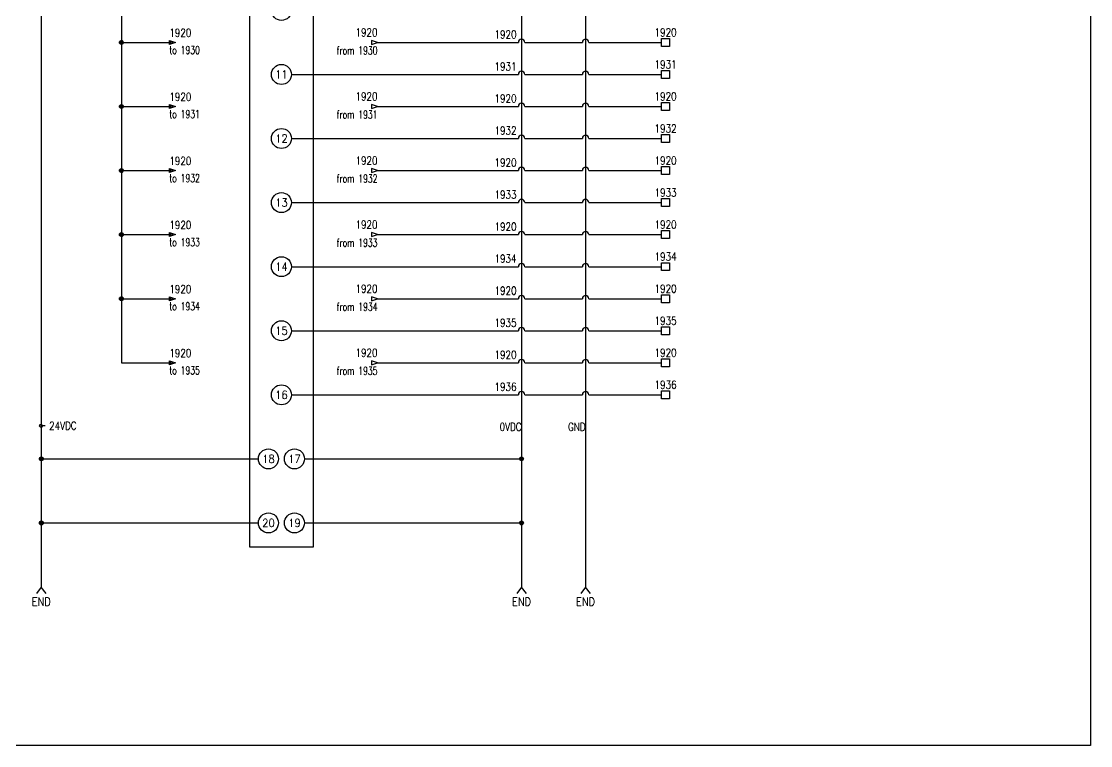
# Model space of a CAD drawing. Header units: inches. Extents: x 0 to 33.9, y 0 to 22.6.
# Drawn here: x 17.19 to 33.89, y 0.02 to 11.33 of the extents above; entities that cross this region are included whole.
import ezdxf
from ezdxf.enums import TextEntityAlignment as Align

# ---------------------------------------------------------------- set-up
doc = ezdxf.new("R2010")
doc.units = ezdxf.units.IN
doc.header["$LTSCALE"] = 0.5
doc.header["$MEASUREMENT"] = 0
for name, color, linetype in [('DESC', 150, 'Continuous'), ('MISC', 7, 'Continuous'), ('SYMS', 7, 'Continuous'), ('TAGS', 150, 'Continuous'), ('TERMS', 123, 'Continuous'), ('WIRENO', 72, 'Continuous'), ('WIREREF', 52, 'Continuous'), ('WIREREF_DEST', 52, 'Continuous'), ('WIRES', 7, 'Continuous'), ('XREF', 7, 'Continuous')]:
    doc.layers.add(name, color=color, linetype=linetype)
doc.layers.add('VIEWPORTS', color=10, linetype='Continuous', plot=False)
doc.styles.add('WD', font='romans.shx')

# ---------------------------------------------------------------- blocks, each defined once
blk = doc.blocks.new('WD_WNV')
at = {"linetype": 'Continuous', "style": 'WD', "width": 0.8}
blk.add_attdef('WIRENO', text='', height=0.125, dxfattribs=at).set_placement((-0.05, 0), align=Align.MIDDLE_RIGHT)
at = {"style": 'WD', "flags": 1}
for tag, p in [('W01USER', (-0.062, 0.094)), ('W02USER', (-0.062, 0.086)), ('W03USER', (-0.062, 0.078)), ('W04USER', (-0.062, 0.07)), ('W05USER', (-0.062, 0.062)), ('W06USER', (-0.062, 0.055)), ('W07USER', (-0.062, 0.047)), ('W08USER', (-0.062, 0.039)), ('W09USER', (-0.062, 0.031)), ('W10USER', (-0.062, 0.023))]:
    blk.add_attdef(tag, text='', height=0.005, dxfattribs=at).set_placement(p, align=Align.CENTER)
blk = doc.blocks.new('HA1X4Y')
for p, q in [((0, 0), (-0.075, -0.1)), ((0.075, -0.1), (0, 0))]:
    blk.add_line(p, q)
at = {"style": 'WD', "flags": 1}
blk.add_attdef('X2TERM01', (0, 0), '', height=0.01, dxfattribs=at)
at = {"style": 'WD', "width": 0.9}
blk.add_attdef('DESC1', text='', height=0.125, dxfattribs=at).set_placement((0, -0.2906), align=Align.CENTER)
blk.add_attdef('DESC2', text='', height=0.125, dxfattribs=at).set_placement((0, -0.3406), align=Align.TOP_CENTER)
blk = doc.blocks.new('PLCIO_5233')
at = {"layer": 'SYMS'}
for p, q in [((0.5, 0.5), (-0.5, 0.5)), ((-0.5, 0.5), (-0.5, -17.375)), ((0.5, -17.375), (0.5, 0.5)), ((-0.5, -17.375), (0.5, -17.375))]:
    blk.add_line(p, q, dxfattribs=at)
for centre in [(0, 0), (0, -1), (0, -2), (0, -3), (0, -4), (0, -5), (0, -6), (0, -7), (0, -8), (0, -9), (0, -10), (0, -11), (0, -12), (0, -13), (0, -14), (0, -15), (-0.203, -16), (0.203, -16), (-0.203, -17), (0.203, -17)]:
    blk.add_circle(centre, 0.156, dxfattribs=at)
at = {"layer": 'SYMS', "style": 'WD'}
for tag, width, p in [('INST', 0.8, (0, 1.482)), ('LOC', 0.8, (0, 1.312)), ('MFG', 0.8, (0, 1.156)), ('CAT', 0.9, (0, 1)), ('DESC', 0.8, (0, 0.53))]:
    blk.add_attdef(tag, text='', height=0.125, dxfattribs=dict(at, width=width)).set_placement(p, align=Align.CENTER)
at = {"layer": 'SYMS', "linetype": 'Continuous', "style": 'WD', "flags": 9}
blk.add_attdef('ASSYCODE', text='', height=0.01, dxfattribs=at).set_placement((0.23, 1.071), align=Align.CENTER)
at = {"layer": 'SYMS', "style": 'WD'}
for tag, p in [('LINE1', (0, 0.844)), ('LINE2', (0, 0.688)), ('TAG', (0, 0.322))]:
    blk.add_attdef(tag, text='', height=0.125, dxfattribs=at).set_placement(p, align=Align.CENTER)
at = {"layer": 'SYMS', "style": 'WD', "width": 0.9}
for tag, p in [('TERM01', (0, 0)), ('TERM02', (0, -1)), ('TERM03', (0, -2)), ('TERM04', (0, -3)), ('TERM05', (0, -4)), ('TERM06', (0, -5)), ('TERM07', (0, -6)), ('TERM08', (0, -7)), ('TERM09', (0, -8)), ('TERM10', (0, -9)), ('TERM11', (0, -10)), ('TERM12', (0, -11)), ('TERM13', (0, -12)), ('TERM14', (0, -13)), ('TERM15', (0, -14)), ('TERM16', (0, -15)), ('TERM17L', (-0.203, -16)), ('TERM17R', (0.203, -16)), ('TERM18L', (-0.203, -17)), ('TERM18R', (0.203, -17))]:
    blk.add_attdef(tag, text='', height=0.125, dxfattribs=at).set_placement(p, align=Align.MIDDLE_CENTER)
at = {"layer": 'SYMS', "style": 'WD', "flags": 1}
for tag, p in [('X1TERM01', (0.156, 0)), ('X1TERM02', (0.156, -1)), ('X1TERM03', (0.156, -2)), ('X1TERM04', (0.156, -3)), ('X1TERM05', (0.156, -4)), ('X1TERM06', (0.156, -5)), ('X1TERM07', (0.156, -6)), ('X1TERM08', (0.156, -7)), ('X1TERM09', (0.156, -8)), ('X1TERM10', (0.156, -9)), ('X1TERM11', (0.156, -10)), ('X1TERM12', (0.156, -11)), ('X1TERM13', (0.156, -12)), ('X1TERM14', (0.156, -13)), ('X1TERM15', (0.156, -14)), ('X1TERM16', (0.156, -15)), ('X4TERM17L', (-0.359, -16)), ('X1TERM17R', (0.359, -16)), ('X4TERM18L', (-0.359, -17)), ('X1TERM18R', (0.359, -17))]:
    blk.add_attdef(tag, p, '', height=0.01, dxfattribs=at)
at = {"layer": 'SYMS', "style": 'WD', "width": 0.9}
for tag, p in [('TERMDESC01', (0.625, -0.062)), ('TERMDESC17R', (0.625, -16.062)), ('TERMDESC18R', (0.625, -17.062))]:
    blk.add_attdef(tag, text='', height=0.125, dxfattribs=at).set_placement(p, align=Align.TOP_LEFT)
for tag, p in [('TERMDESC02', (-0.625, -1.062)), ('TERMDESC03', (-0.625, -2.062)), ('TERMDESC04', (-0.625, -3.062)), ('TERMDESC05', (-0.625, -4.062)), ('TERMDESC06', (-0.625, -5.062)), ('TERMDESC07', (-0.625, -6.062)), ('TERMDESC08', (-0.625, -7.062)), ('TERMDESC09', (-0.625, -8.062)), ('TERMDESC10', (-0.625, -9.062)), ('TERMDESC11', (-0.625, -10.062)), ('TERMDESC12', (-0.625, -11.062)), ('TERMDESC13', (-0.625, -12.062)), ('TERMDESC14', (-0.625, -13.062)), ('TERMDESC15', (-0.625, -14.062)), ('TERMDESC16', (-0.625, -15.062)), ('TERMDESC17L', (-0.625, -16.062)), ('TERMDESC18L', (-0.625, -17.062))]:
    blk.add_attdef(tag, text='', height=0.125, dxfattribs=at).set_placement(p, align=Align.TOP_RIGHT)
blk = doc.blocks.new('WDDOT')
for radius in [0.03, 0.0187, 0.00929]:
    blk.add_circle((0, 0), radius)
blk = doc.blocks.new('HA1S1')
for points in [[(0, 0), (0, 0.031), (0.094, 0), (0, -0.031), (0, 0)], [(0.011, 0.016), (0.011, -0.016), (0.058, 0), (0.011, 0.016)]]:
    blk.add_lwpolyline(points)
at = {"style": 'WD', "width": 0.8, "flags": 8}
blk.add_attdef('WIRENO', (0, 0.087), '', height=0.125, dxfattribs=at)
at = {"style": 'WD', "flags": 1}
for tag, p in [('SIGCODE', (-0.02, 0.047)), ('X4TERM01', (0, 0))]:
    blk.add_attdef(tag, p, '', height=0.01, dxfattribs=at)
at = {"style": 'WD', "width": 0.7}
for tag, p in [('XREF', (0, -0.181)), ('DESC1', (0, -0.356))]:
    blk.add_attdef(tag, p, '', height=0.125, dxfattribs=at)
blk = doc.blocks.new('HA1D3')
blk.add_lwpolyline([(-0.094, 0), (-0.094, -0.031), (0, 0), (-0.094, 0.031), (-0.094, 0)])
at = {"style": 'WD', "width": 0.8, "flags": 8}
blk.add_attdef('WIRENO', text='', height=0.125, dxfattribs=at).set_placement((0, 0.094), align=Align.RIGHT)
at = {"style": 'WD', "flags": 1}
blk.add_attdef('SIGCODE', text='', height=0.01, dxfattribs=at).set_placement((-0.02, 0.047), align=Align.RIGHT)
blk.add_attdef('X1TERM01', (0, 0), '', height=0.01, dxfattribs=at)
at = {"style": 'WD', "width": 0.7}
for tag, p in [('XREF', (0, -0.188)), ('DESC1', (0, -0.375))]:
    blk.add_attdef(tag, text='', height=0.125, dxfattribs=at).set_placement(p, align=Align.RIGHT)
blk = doc.blocks.new('HT0W01')
for p, q in [((-0.062, 0.062), (0.062, 0.062)), ((-0.062, -0.062), (-0.062, 0.062)), ((0.062, 0.062), (0.062, -0.062)), ((0.062, -0.062), (-0.062, -0.062))]:
    blk.add_line(p, q)
at = {"style": 'WD'}
for tag, p, width in [('INST', (0.062, 0.42), 0.7), ('LOC', (0.062, 0.25), 0.7), ('DESC1', (0.05, -0.385), 0.8)]:
    blk.add_attdef(tag, p, '', height=0.125, dxfattribs=dict(at, width=width))
at = {"linetype": 'Continuous', "style": 'WD', "width": 0.8, "flags": 8}
blk.add_attdef('WIRENO', text='', height=0.125, dxfattribs=at).set_placement((0, 0.094), align=Align.CENTER)
at = {"style": 'WD', "flags": 1}
for tag, p, height in [('X4TERM01', (-0.062, 0), 0.0125), ('X4TERMDESC01', (-0.055, -0.023), 0.025), ('X2TERMDESC01', (-0.006, 0.029), 0.025), ('STRIPSEQ', (0, 0), 0.00125), ('X2TERM01', (0, 0.062), 0.0125), ('X1TERMDESC01', (0.039, 0.007), 0.025), ('X1TERM01', (0.062, 0), 0.0125), ('LINKTERM', (0, -0.002), 0.00125), ('X8TERM01', (0, -0.062), 0.0125), ('X8TERMDESC01', (0, -0.054), 0.025)]:
    blk.add_attdef(tag, p, '', height=height, dxfattribs=at)
at = {"linetype": 'Continuous', "style": 'WD'}
for tag, p, height, width, flags in [('TAGSTRIP', (0.05, -0.229), 0.125, 0.9, 8), ('CAT', (0.213, -0.406), 0.109, 0.8, 1), ('DESC2', (0.05, -0.541), 0.125, 0.8, 8), ('DESC3', (0.05, -0.698), 0.125, 0.8, 8)]:
    blk.add_attdef(tag, p, '', height=height, dxfattribs=dict(at, width=width, flags=flags))
at = {"linetype": 'Continuous', "style": 'WD', "width": 0.8, "flags": 1}
blk.add_attdef('MFG', text='', height=0.109, dxfattribs=at).set_placement((0.088, -0.406), align=Align.RIGHT)
at = {"style": 'WD', "width": 0.7, "flags": 1}
blk.add_attdef('ASSYCODE', (0.062, -0.281), '', height=0.01, dxfattribs=at)
blk = doc.blocks.new('WD_WNH')
at = {"linetype": 'Continuous', "style": 'WD', "width": 0.8}
blk.add_attdef('WIRENO', text='', height=0.125, dxfattribs=at).set_placement((0, 0.062), align=Align.CENTER)
at = {"style": 'WD', "flags": 1}
for tag, p in [('W01USER', (0, 0.078)), ('W02USER', (0, 0.07)), ('W03USER', (0, 0.062)), ('W04USER', (0, 0.055)), ('W05USER', (0, 0.047)), ('W06USER', (0, 0.039)), ('W07USER', (0, 0.031)), ('W08USER', (0, 0.023)), ('W09USER', (0, 0.016)), ('W10USER', (0, 0.008))]:
    blk.add_attdef(tag, text='', height=0.005, dxfattribs=at).set_placement(p, align=Align.CENTER)

msp = doc.modelspace()

# ---------------------------------------------------------------- linework, layer by layer
at = {"layer": 'VIEWPORTS'}
msp.add_lwpolyline([(0.025, 22.562), (33.888, 22.562), (33.888, 0.025), (0.025, 0.025)], close=True, dxfattribs=at)
at = {"layer": 'WIRENO'}
msp.add_lwpolyline([(17.561, 5.017), (17.526, 5.016), (17.51, 5.031), (17.479, 5.031), (17.464, 5.015), (17.48, 5), (17.511, 5), (17.518, 5.008)], dxfattribs=at)
at = {"layer": 'WIRES'}
for p, q in [((17.5, 21.5), (17.5, 2.5)), ((25, 21.5), (25, 2.5)), ((26, 21.5), (26, 2.5)), ((18.75, 21), (18.75, 6)), ((18.75, 11), (19.5, 11)), ((22.75, 11), (24.95, 11)), ((25.05, 11), (25.95, 11)), ((26.05, 11), (27.188, 11)), ((21.406, 10.5), (24.95, 10.5)), ((25.05, 10.5), (25.95, 10.5)), ((26.05, 10.5), (27.188, 10.5)), ((18.75, 10), (19.5, 10)), ((22.75, 10), (24.95, 10)), ((25.05, 10), (25.95, 10)), ((26.05, 10), (27.188, 10)), ((21.406, 9.5), (24.95, 9.5)), ((25.05, 9.5), (25.95, 9.5)), ((26.05, 9.5), (27.188, 9.5)), ((18.75, 9), (19.5, 9)), ((22.75, 9), (24.95, 9)), ((25.05, 9), (25.95, 9)), ((26.05, 9), (27.188, 9)), ((21.406, 8.5), (24.95, 8.5)), ((25.05, 8.5), (25.95, 8.5)), ((26.05, 8.5), (27.188, 8.5)), ((18.75, 8), (19.5, 8)), ((22.75, 8), (24.95, 8)), ((25.05, 8), (25.95, 8)), ((26.05, 8), (27.188, 8)), ((21.406, 7.5), (24.95, 7.5)), ((25.05, 7.5), (25.95, 7.5)), ((26.05, 7.5), (27.188, 7.5)), ((18.75, 7), (19.5, 7)), ((22.75, 7), (24.95, 7)), ((25.05, 7), (25.95, 7)), ((26.05, 7), (27.188, 7)), ((21.406, 6.5), (24.95, 6.5)), ((25.05, 6.5), (25.95, 6.5)), ((26.05, 6.5), (27.188, 6.5)), ((18.75, 6), (19.5, 6)), ((22.75, 6), (24.95, 6)), ((25.05, 6), (25.95, 6)), ((26.05, 6), (27.188, 6)), ((21.406, 5.5), (24.95, 5.5)), ((25.05, 5.5), (25.95, 5.5)), ((26.05, 5.5), (27.188, 5.5)), ((17.5, 4.5), (20.891, 4.5)), ((21.609, 4.5), (25, 4.5)), ((17.5, 3.5), (20.891, 3.5)), ((21.609, 3.5), (25, 3.5))]:
    msp.add_line(p, q, dxfattribs=at)
for centre in [(25, 11), (26, 11), (25, 10.5), (26, 10.5), (25, 10), (26, 10), (25, 9.5), (26, 9.5), (25, 9), (26, 9), (25, 8.5), (26, 8.5), (25, 8), (26, 8), (25, 7.5), (26, 7.5), (25, 7), (26, 7), (25, 6.5), (26, 6.5), (25, 6), (26, 6), (25, 5.5), (26, 5.5)]:
    msp.add_arc(centre, 0.05, 0, 180, dxfattribs=at)

# ---------------------------------------------------------------- block references
at = {"layer": 'SYMS'}
ref = msp.add_blockref('PLCIO_5233', (21.25, 20.5), dxfattribs=at)
ref.add_attrib('TERM01', '1', dxfattribs={"layer": 'TERMS', "height": 0.125, "style": 'WD', "width": 0.9}).set_placement((21.25, 20.5), align=Align.MIDDLE_CENTER)
ref.add_attrib('CAT', 'BMXDDI1602H', dxfattribs={"layer": 'MISC', "height": 0.125, "style": 'WD', "width": 0.9}).set_placement((21.25, 21.5), align=Align.CENTER)
ref.add_attrib('TAG', 'PLC1921', dxfattribs={"layer": 'TAGS', "height": 0.125, "style": 'WD'}).set_placement((21.25, 20.822), align=Align.CENTER)
ref.add_attrib('LINE1', 'RACK 0', dxfattribs={"layer": 'MISC', "height": 0.125, "style": 'WD'}).set_placement((21.25, 21.344), align=Align.CENTER)
ref.add_attrib('DESC', '16CH DISCRETE INPUT MODULE', dxfattribs={"layer": 'DESC', "height": 0.125, "style": 'WD', "width": 0.8}).set_placement((21.25, 21.03), align=Align.CENTER)
ref.add_attrib('LINE2', 'SLOT 7', dxfattribs={"layer": 'MISC', "height": 0.125, "style": 'WD'}).set_placement((21.25, 21.188), align=Align.CENTER)
ref.add_attrib('MFG', 'MODICON', dxfattribs={"layer": 'MISC', "height": 0.125, "style": 'WD', "width": 0.8}).set_placement((21.25, 21.656), align=Align.CENTER)
ref.add_attrib('TERM02', '2', dxfattribs={"layer": 'TERMS', "height": 0.125, "style": 'WD', "width": 0.9}).set_placement((21.25, 19.5), align=Align.MIDDLE_CENTER)
ref.add_attrib('TERM03', '3', dxfattribs={"layer": 'TERMS', "height": 0.125, "style": 'WD', "width": 0.9}).set_placement((21.25, 18.5), align=Align.MIDDLE_CENTER)
ref.add_attrib('TERM04', '4', dxfattribs={"layer": 'TERMS', "height": 0.125, "style": 'WD', "width": 0.9}).set_placement((21.25, 17.5), align=Align.MIDDLE_CENTER)
ref.add_attrib('TERM05', '5', dxfattribs={"layer": 'TERMS', "height": 0.125, "style": 'WD', "width": 0.9}).set_placement((21.25, 16.5), align=Align.MIDDLE_CENTER)
ref.add_attrib('TERM06', '6', dxfattribs={"layer": 'TERMS', "height": 0.125, "style": 'WD', "width": 0.9}).set_placement((21.25, 15.5), align=Align.MIDDLE_CENTER)
ref.add_attrib('TERM07', '7', dxfattribs={"layer": 'TERMS', "height": 0.125, "style": 'WD', "width": 0.9}).set_placement((21.25, 14.5), align=Align.MIDDLE_CENTER)
ref.add_attrib('TERM08', '8', dxfattribs={"layer": 'TERMS', "height": 0.125, "style": 'WD', "width": 0.9}).set_placement((21.25, 13.5), align=Align.MIDDLE_CENTER)
ref.add_attrib('TERM09', '9', dxfattribs={"layer": 'TERMS', "height": 0.125, "style": 'WD', "width": 0.9}).set_placement((21.25, 12.5), align=Align.MIDDLE_CENTER)
ref.add_attrib('TERM10', '10', dxfattribs={"layer": 'TERMS', "height": 0.125, "style": 'WD', "width": 0.9}).set_placement((21.25, 11.5), align=Align.MIDDLE_CENTER)
ref.add_attrib('TERM11', '11', dxfattribs={"layer": 'TERMS', "height": 0.125, "style": 'WD', "width": 0.9}).set_placement((21.25, 10.5), align=Align.MIDDLE_CENTER)
ref.add_attrib('TERM12', '12', dxfattribs={"layer": 'TERMS', "height": 0.125, "style": 'WD', "width": 0.9}).set_placement((21.25, 9.5), align=Align.MIDDLE_CENTER)
ref.add_attrib('TERM13', '13', dxfattribs={"layer": 'TERMS', "height": 0.125, "style": 'WD', "width": 0.9}).set_placement((21.25, 8.5), align=Align.MIDDLE_CENTER)
ref.add_attrib('TERM14', '14', dxfattribs={"layer": 'TERMS', "height": 0.125, "style": 'WD', "width": 0.9}).set_placement((21.25, 7.5), align=Align.MIDDLE_CENTER)
ref.add_attrib('TERM15', '15', dxfattribs={"layer": 'TERMS', "height": 0.125, "style": 'WD', "width": 0.9}).set_placement((21.25, 6.5), align=Align.MIDDLE_CENTER)
ref.add_attrib('TERM16', '16', dxfattribs={"layer": 'TERMS', "height": 0.125, "style": 'WD', "width": 0.9}).set_placement((21.25, 5.5), align=Align.MIDDLE_CENTER)
ref.add_attrib('TERM17L', '18', dxfattribs={"layer": 'TERMS', "height": 0.125, "style": 'WD', "width": 0.9}).set_placement((21.047, 4.5), align=Align.MIDDLE_CENTER)
ref.add_attrib('TERM17R', '17', dxfattribs={"layer": 'TERMS', "height": 0.125, "style": 'WD', "width": 0.9}).set_placement((21.453, 4.5), align=Align.MIDDLE_CENTER)
ref.add_attrib('TERM18L', '20', dxfattribs={"layer": 'TERMS', "height": 0.125, "style": 'WD', "width": 0.9}).set_placement((21.047, 3.5), align=Align.MIDDLE_CENTER)
ref.add_attrib('TERM18R', '19', dxfattribs={"layer": 'TERMS', "height": 0.125, "style": 'WD', "width": 0.9}).set_placement((21.453, 3.5), align=Align.MIDDLE_CENTER)
ref = msp.add_blockref('HA1S1', (19.5, 11), dxfattribs=at)
ref.add_attrib('WIRENO', '1920', (19.5, 11.088), dxfattribs={"layer": 'WIREREF', "height": 0.125, "style": 'WD', "width": 0.8, "flags": 8})
ref.add_attrib('XREF', 'to 1930', (19.5, 10.819), dxfattribs={"layer": 'XREF', "height": 0.125, "style": 'WD', "width": 0.7})
ref = msp.add_blockref('HA1D3', (22.75, 11), dxfattribs=at)
ref.add_attrib('WIRENO', '1920', dxfattribs={"layer": 'WIREREF_DEST', "height": 0.125, "style": 'WD', "width": 0.8, "flags": 8}).set_placement((22.75, 11.094), align=Align.RIGHT)
ref.add_attrib('XREF', 'from 1930', dxfattribs={"layer": 'XREF', "height": 0.125, "style": 'WD', "width": 0.7}).set_placement((22.75, 10.812), align=Align.RIGHT)
ref = msp.add_blockref('HT0W01', (27.25, 11), dxfattribs=at)
ref.add_attrib('WIRENO', '1920', dxfattribs={"layer": 'WIREREF', "linetype": 'Continuous', "height": 0.125, "style": 'WD', "width": 0.8, "flags": 8}).set_placement((27.25, 11.094), align=Align.CENTER)
for p in [(18.75, 11), (18.75, 10), (18.75, 9), (18.75, 8), (18.75, 7), (17.5, 4.5), (25, 4.5), (17.5, 3.5), (25, 3.5)]:
    msp.add_blockref('WDDOT', p, dxfattribs=at)
ref = msp.add_blockref('HT0W01', (27.25, 10.5), dxfattribs=at)
ref.add_attrib('WIRENO', '1931', dxfattribs={"layer": 'WIREREF', "linetype": 'Continuous', "height": 0.125, "style": 'WD', "width": 0.8, "flags": 8}).set_placement((27.25, 10.594), align=Align.CENTER)
ref = msp.add_blockref('HA1S1', (19.5, 10), dxfattribs=at)
ref.add_attrib('WIRENO', '1920', (19.5, 10.088), dxfattribs={"layer": 'WIREREF', "height": 0.125, "style": 'WD', "width": 0.8, "flags": 8})
ref.add_attrib('XREF', 'to 1931', (19.5, 9.819), dxfattribs={"layer": 'XREF', "height": 0.125, "style": 'WD', "width": 0.7})
ref = msp.add_blockref('HA1D3', (22.75, 10), dxfattribs=at)
ref.add_attrib('WIRENO', '1920', dxfattribs={"layer": 'WIREREF_DEST', "height": 0.125, "style": 'WD', "width": 0.8, "flags": 8}).set_placement((22.75, 10.094), align=Align.RIGHT)
ref.add_attrib('XREF', 'from 1931', dxfattribs={"layer": 'XREF', "height": 0.125, "style": 'WD', "width": 0.7}).set_placement((22.75, 9.812), align=Align.RIGHT)
ref = msp.add_blockref('HT0W01', (27.25, 10), dxfattribs=at)
ref.add_attrib('WIRENO', '1920', dxfattribs={"layer": 'WIREREF', "linetype": 'Continuous', "height": 0.125, "style": 'WD', "width": 0.8, "flags": 8}).set_placement((27.25, 10.094), align=Align.CENTER)
ref = msp.add_blockref('HT0W01', (27.25, 9.5), dxfattribs=at)
ref.add_attrib('WIRENO', '1932', dxfattribs={"layer": 'WIREREF', "linetype": 'Continuous', "height": 0.125, "style": 'WD', "width": 0.8, "flags": 8}).set_placement((27.25, 9.594), align=Align.CENTER)
ref = msp.add_blockref('HA1S1', (19.5, 9), dxfattribs=at)
ref.add_attrib('WIRENO', '1920', (19.5, 9.088), dxfattribs={"layer": 'WIREREF', "height": 0.125, "style": 'WD', "width": 0.8, "flags": 8})
ref.add_attrib('XREF', 'to 1932', (19.5, 8.819), dxfattribs={"layer": 'XREF', "height": 0.125, "style": 'WD', "width": 0.7})
ref = msp.add_blockref('HA1D3', (22.75, 9), dxfattribs=at)
ref.add_attrib('WIRENO', '1920', dxfattribs={"layer": 'WIREREF_DEST', "height": 0.125, "style": 'WD', "width": 0.8, "flags": 8}).set_placement((22.75, 9.094), align=Align.RIGHT)
ref.add_attrib('XREF', 'from 1932', dxfattribs={"layer": 'XREF', "height": 0.125, "style": 'WD', "width": 0.7}).set_placement((22.75, 8.812), align=Align.RIGHT)
ref = msp.add_blockref('HT0W01', (27.25, 9), dxfattribs=at)
ref.add_attrib('WIRENO', '1920', dxfattribs={"layer": 'WIREREF', "linetype": 'Continuous', "height": 0.125, "style": 'WD', "width": 0.8, "flags": 8}).set_placement((27.25, 9.094), align=Align.CENTER)
ref = msp.add_blockref('HT0W01', (27.25, 8.5), dxfattribs=at)
ref.add_attrib('WIRENO', '1933', dxfattribs={"layer": 'WIREREF', "linetype": 'Continuous', "height": 0.125, "style": 'WD', "width": 0.8, "flags": 8}).set_placement((27.25, 8.594), align=Align.CENTER)
ref = msp.add_blockref('HA1S1', (19.5, 8), dxfattribs=at)
ref.add_attrib('WIRENO', '1920', (19.5, 8.088), dxfattribs={"layer": 'WIREREF', "height": 0.125, "style": 'WD', "width": 0.8, "flags": 8})
ref.add_attrib('XREF', 'to 1933', (19.5, 7.819), dxfattribs={"layer": 'XREF', "height": 0.125, "style": 'WD', "width": 0.7})
ref = msp.add_blockref('HA1D3', (22.75, 8), dxfattribs=at)
ref.add_attrib('WIRENO', '1920', dxfattribs={"layer": 'WIREREF_DEST', "height": 0.125, "style": 'WD', "width": 0.8, "flags": 8}).set_placement((22.75, 8.094), align=Align.RIGHT)
ref.add_attrib('XREF', 'from 1933', dxfattribs={"layer": 'XREF', "height": 0.125, "style": 'WD', "width": 0.7}).set_placement((22.75, 7.812), align=Align.RIGHT)
ref = msp.add_blockref('HT0W01', (27.25, 8), dxfattribs=at)
ref.add_attrib('WIRENO', '1920', dxfattribs={"layer": 'WIREREF', "linetype": 'Continuous', "height": 0.125, "style": 'WD', "width": 0.8, "flags": 8}).set_placement((27.25, 8.094), align=Align.CENTER)
ref = msp.add_blockref('HT0W01', (27.25, 7.5), dxfattribs=at)
ref.add_attrib('WIRENO', '1934', dxfattribs={"layer": 'WIREREF', "linetype": 'Continuous', "height": 0.125, "style": 'WD', "width": 0.8, "flags": 8}).set_placement((27.25, 7.594), align=Align.CENTER)
ref = msp.add_blockref('HA1S1', (19.5, 7), dxfattribs=at)
ref.add_attrib('WIRENO', '1920', (19.5, 7.088), dxfattribs={"layer": 'WIREREF', "height": 0.125, "style": 'WD', "width": 0.8, "flags": 8})
ref.add_attrib('XREF', 'to 1934', (19.5, 6.819), dxfattribs={"layer": 'XREF', "height": 0.125, "style": 'WD', "width": 0.7})
ref = msp.add_blockref('HA1D3', (22.75, 7), dxfattribs=at)
ref.add_attrib('WIRENO', '1920', dxfattribs={"layer": 'WIREREF_DEST', "height": 0.125, "style": 'WD', "width": 0.8, "flags": 8}).set_placement((22.75, 7.094), align=Align.RIGHT)
ref.add_attrib('XREF', 'from 1934', dxfattribs={"layer": 'XREF', "height": 0.125, "style": 'WD', "width": 0.7}).set_placement((22.75, 6.812), align=Align.RIGHT)
ref = msp.add_blockref('HT0W01', (27.25, 7), dxfattribs=at)
ref.add_attrib('WIRENO', '1920', dxfattribs={"layer": 'WIREREF', "linetype": 'Continuous', "height": 0.125, "style": 'WD', "width": 0.8, "flags": 8}).set_placement((27.25, 7.094), align=Align.CENTER)
ref = msp.add_blockref('HT0W01', (27.25, 6.5), dxfattribs=at)
ref.add_attrib('WIRENO', '1935', dxfattribs={"layer": 'WIREREF', "linetype": 'Continuous', "height": 0.125, "style": 'WD', "width": 0.8, "flags": 8}).set_placement((27.25, 6.594), align=Align.CENTER)
ref = msp.add_blockref('HA1S1', (19.5, 6), dxfattribs=at)
ref.add_attrib('WIRENO', '1920', (19.5, 6.088), dxfattribs={"layer": 'WIREREF', "height": 0.125, "style": 'WD', "width": 0.8, "flags": 8})
ref.add_attrib('XREF', 'to 1935', (19.5, 5.819), dxfattribs={"layer": 'XREF', "height": 0.125, "style": 'WD', "width": 0.7})
ref = msp.add_blockref('HA1D3', (22.75, 6), dxfattribs=at)
ref.add_attrib('WIRENO', '1920', dxfattribs={"layer": 'WIREREF_DEST', "height": 0.125, "style": 'WD', "width": 0.8, "flags": 8}).set_placement((22.75, 6.094), align=Align.RIGHT)
ref.add_attrib('XREF', 'from 1935', dxfattribs={"layer": 'XREF', "height": 0.125, "style": 'WD', "width": 0.7}).set_placement((22.75, 5.812), align=Align.RIGHT)
ref = msp.add_blockref('HT0W01', (27.25, 6), dxfattribs=at)
ref.add_attrib('WIRENO', '1920', dxfattribs={"layer": 'WIREREF', "linetype": 'Continuous', "height": 0.125, "style": 'WD', "width": 0.8, "flags": 8}).set_placement((27.25, 6.094), align=Align.CENTER)
ref = msp.add_blockref('HT0W01', (27.25, 5.5), dxfattribs=at)
ref.add_attrib('WIRENO', '1936', dxfattribs={"layer": 'WIREREF', "linetype": 'Continuous', "height": 0.125, "style": 'WD', "width": 0.8, "flags": 8}).set_placement((27.25, 5.594), align=Align.CENTER)
ref = msp.add_blockref('HA1X4Y', (17.5, 2.5), dxfattribs=at)
ref.add_attrib('DESC1', 'END', dxfattribs={"layer": 'DESC', "height": 0.125, "style": 'WD', "width": 0.9}).set_placement((17.5, 2.209), align=Align.CENTER)
ref = msp.add_blockref('HA1X4Y', (25, 2.5), dxfattribs=at)
ref.add_attrib('DESC1', 'END', dxfattribs={"layer": 'DESC', "height": 0.125, "style": 'WD', "width": 0.9}).set_placement((25, 2.209), align=Align.CENTER)
ref = msp.add_blockref('HA1X4Y', (26, 2.5), dxfattribs=at)
ref.add_attrib('DESC1', 'END', dxfattribs={"layer": 'DESC', "height": 0.125, "style": 'WD', "width": 0.9}).set_placement((26, 2.209), align=Align.CENTER)
at = {"layer": 'WIRENO'}
ref = msp.add_blockref('WD_WNH', (24.75, 11), dxfattribs=at)
ref.add_attrib('WIRENO', '1920', dxfattribs={"linetype": 'Continuous', "height": 0.125, "style": 'WD', "width": 0.8}).set_placement((24.75, 11.062), align=Align.CENTER)
ref = msp.add_blockref('WD_WNH', (24.75, 10.5), dxfattribs=at)
ref.add_attrib('WIRENO', '1931', dxfattribs={"linetype": 'Continuous', "height": 0.125, "style": 'WD', "width": 0.8}).set_placement((24.75, 10.562), align=Align.CENTER)
ref = msp.add_blockref('WD_WNH', (24.75, 10), dxfattribs=at)
ref.add_attrib('WIRENO', '1920', dxfattribs={"linetype": 'Continuous', "height": 0.125, "style": 'WD', "width": 0.8}).set_placement((24.75, 10.062), align=Align.CENTER)
ref = msp.add_blockref('WD_WNH', (24.75, 9.5), dxfattribs=at)
ref.add_attrib('WIRENO', '1932', dxfattribs={"linetype": 'Continuous', "height": 0.125, "style": 'WD', "width": 0.8}).set_placement((24.75, 9.562), align=Align.CENTER)
ref = msp.add_blockref('WD_WNH', (24.75, 9), dxfattribs=at)
ref.add_attrib('WIRENO', '1920', dxfattribs={"linetype": 'Continuous', "height": 0.125, "style": 'WD', "width": 0.8}).set_placement((24.75, 9.063), align=Align.CENTER)
ref = msp.add_blockref('WD_WNH', (24.75, 8.5), dxfattribs=at)
ref.add_attrib('WIRENO', '1933', dxfattribs={"linetype": 'Continuous', "height": 0.125, "style": 'WD', "width": 0.8}).set_placement((24.75, 8.562), align=Align.CENTER)
ref = msp.add_blockref('WD_WNH', (24.75, 8), dxfattribs=at)
ref.add_attrib('WIRENO', '1920', dxfattribs={"linetype": 'Continuous', "height": 0.125, "style": 'WD', "width": 0.8}).set_placement((24.75, 8.062), align=Align.CENTER)
ref = msp.add_blockref('WD_WNH', (24.75, 7.5), dxfattribs=at)
ref.add_attrib('WIRENO', '1934', dxfattribs={"linetype": 'Continuous', "height": 0.125, "style": 'WD', "width": 0.8}).set_placement((24.75, 7.563), align=Align.CENTER)
ref = msp.add_blockref('WD_WNH', (24.75, 7), dxfattribs=at)
ref.add_attrib('WIRENO', '1920', dxfattribs={"linetype": 'Continuous', "height": 0.125, "style": 'WD', "width": 0.8}).set_placement((24.75, 7.063), align=Align.CENTER)
ref = msp.add_blockref('WD_WNH', (24.75, 6.5), dxfattribs=at)
ref.add_attrib('WIRENO', '1935', dxfattribs={"linetype": 'Continuous', "height": 0.125, "style": 'WD', "width": 0.8}).set_placement((24.75, 6.562), align=Align.CENTER)
ref = msp.add_blockref('WD_WNH', (24.75, 6), dxfattribs=at)
ref.add_attrib('WIRENO', '1920', dxfattribs={"linetype": 'Continuous', "height": 0.125, "style": 'WD', "width": 0.8}).set_placement((24.75, 6.062), align=Align.CENTER)
ref = msp.add_blockref('WD_WNH', (24.75, 5.5), dxfattribs=at)
ref.add_attrib('WIRENO', '1936', dxfattribs={"linetype": 'Continuous', "height": 0.125, "style": 'WD', "width": 0.8}).set_placement((24.75, 5.562), align=Align.CENTER)
ref = msp.add_blockref('WD_WNV', (17.5, 5.016), dxfattribs=at)
ref.add_attrib('WIRENO', '24VDC', dxfattribs={"linetype": 'Continuous', "height": 0.125, "style": 'WD', "width": 0.8}).set_placement((18.051, 5.018), align=Align.MIDDLE_RIGHT)
ref = msp.add_blockref('WD_WNV', (25.05, 5), dxfattribs=at)
ref.add_attrib('WIRENO', '0VDC', dxfattribs={"linetype": 'Continuous', "height": 0.125, "style": 'WD', "width": 0.8}).set_placement((25, 5), align=Align.MIDDLE_RIGHT)
ref = msp.add_blockref('WD_WNV', (26.05, 5), dxfattribs=at)
ref.add_attrib('WIRENO', 'GND', dxfattribs={"linetype": 'Continuous', "height": 0.125, "style": 'WD', "width": 0.8}).set_placement((26, 5), align=Align.MIDDLE_RIGHT)

doc.saveas('drawing.dxf')
